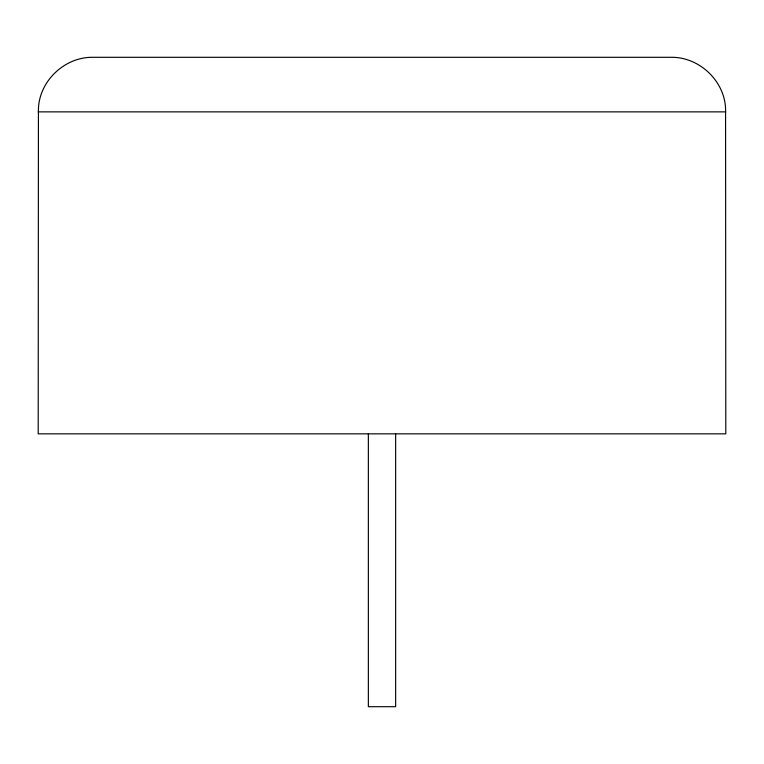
<?xml version="1.0" encoding="UTF-8"?>
<svg xmlns="http://www.w3.org/2000/svg" width="764" height="764" viewBox="0 0 764 764"><rect width="100%" height="100%" fill="white"/><g stroke="black" fill="none" stroke-linecap="round" stroke-linejoin="round"><path stroke-width="1.15" d="M38.2 111.869L725.8 111.869M395.647 433.847L395.647 706.7L368.353 706.7L368.353 433.847M38.429 111.869L38.2 433.847L725.8 433.847L725.571 111.869C726.497 82.674 700.254 56.88 671.231 57.3L92.769 57.3C63.746 56.88 37.503 82.674 38.429 111.869"/></g></svg>
